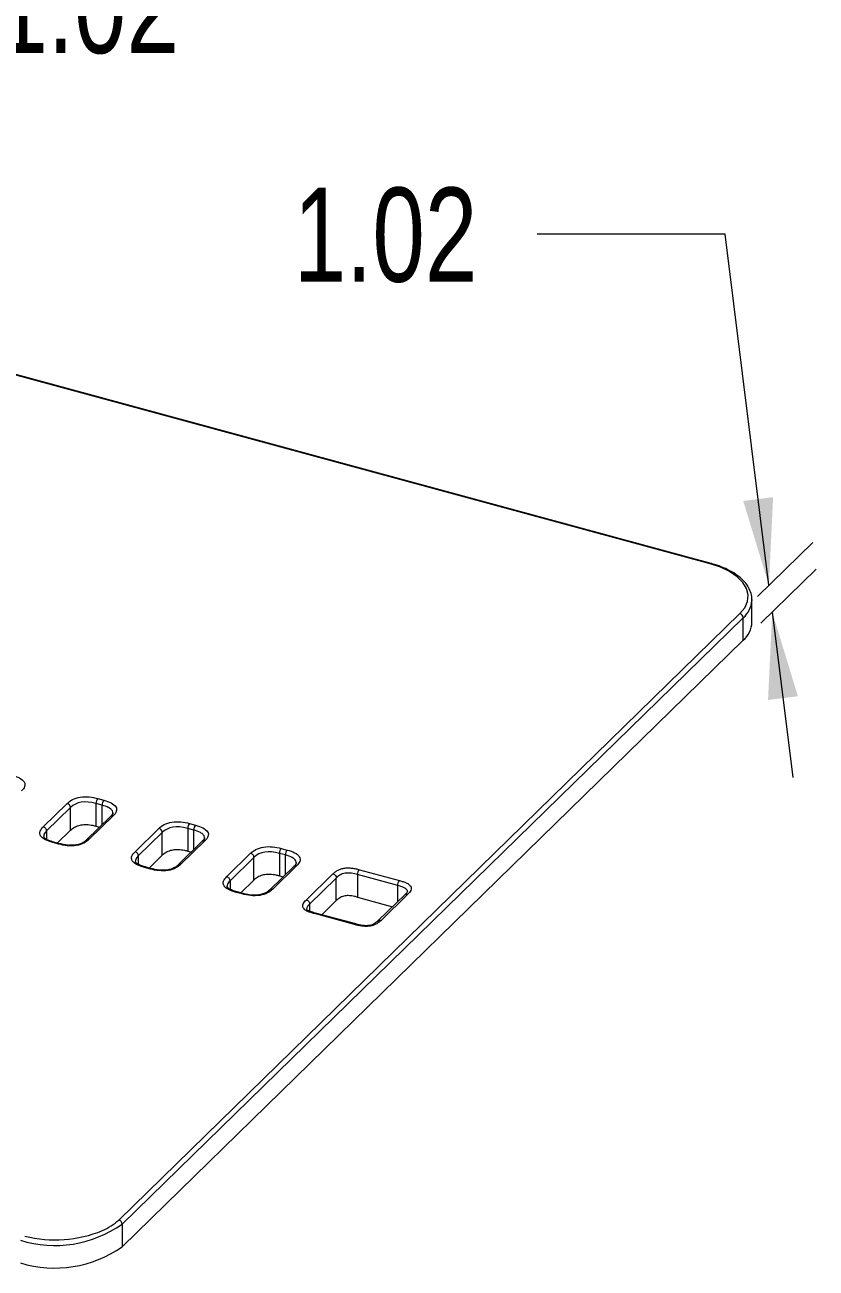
# Model space of a CAD drawing. Header units: millimetres. Extents: x 3 to 276, y 3 to 213.
# Drawn here: x 90.35 to 117.06, y 148.88 to 190.83 of the extents above; entities that cross this region are included whole.
import ezdxf

# ---------------------------------------------------------------- set-up
doc = ezdxf.new("R2010")
doc.units = ezdxf.units.MM
doc.styles.add('SLDTEXTSTYLE0', font='TXT', dxfattribs={"width": 0.75})
doc.dimstyles.new('SLDDIMSTYLE0', dxfattribs={"dimtxt": 3.175, "dimasz": 3.302, "dimexe": 0, "dimexo": 0.0625, "dimgap": 0.79375, "dimtad": 0, "dimtih": 1, "dimtoh": 1, "dimrnd": 1e-09, "dimzin": 12, "dimdsep": 46, "dimtxsty": 'SLDTEXTSTYLE0', "dimsah": 1, "dimcen": 0.09, "dimadec": 0, "dimazin": 3, "dimtfac": 1, "dimtmove": 0, "dimatfit": 0, "dimfxl": 0, "dimfrac": 2, "dimtolj": 1, "dimtzin": 12, "dimarcsym": 0})

# ---------------------------------------------------------------- blocks, each defined once
blk = doc.blocks.new('_D')
at = {"color": 7, "linetype": 'Continuous', "lineweight": 0}
for p, q in [((113.989, 183.77), (107.639, 183.77)), ((115.465, 171.924), (113.989, 183.77)), ((115.079, 171.547), (116.947, 173.371)), ((115.191, 170.646), (117.059, 172.469)), ((115.578, 171.023), (116.274, 165.433))]:
    blk.add_line(p, q, dxfattribs=at)
for points in [[(115.465, 171.924), (115.607, 174.894), (114.599, 174.768)], [(115.578, 171.023), (115.436, 168.053), (116.444, 168.179)]]:
    blk.add_solid(points, dxfattribs=at)
at = {"color": 7, "linetype": 'Continuous', "lineweight": 0, "insert": (99.428, 185.342), "char_height": 3.175, "attachment_point": 1, "style": 'SLDTEXTSTYLE0'}
blk.add_mtext('1.02', dxfattribs=at)
blk = doc.blocks.new('_D_1')
at = {"color": 7, "linetype": 'Continuous', "lineweight": 0}
for p, q in [((83.006, 187.515), (83.006, 191.48)), ((83.006, 191.48), (89.356, 191.48)), ((78.321, 182.943), (84.488, 188.962)), ((67.164, 171.182), (84.488, 188.091)), ((83.006, 186.645), (83.006, 181.201))]:
    blk.add_line(p, q, dxfattribs=at)
for points in [[(83.006, 187.515), (83.514, 190.346), (82.498, 190.346)], [(83.006, 186.645), (82.498, 183.814), (83.514, 183.814)]]:
    blk.add_solid(points, dxfattribs=at)
at = {"color": 7, "linetype": 'Continuous', "lineweight": 0, "insert": (89.356, 193.053), "char_height": 3.175, "attachment_point": 1, "style": 'SLDTEXTSTYLE0'}
blk.add_mtext('1.02', dxfattribs=at)

msp = doc.modelspace()

# ---------------------------------------------------------------- linework, layer by layer
at = {"color": 7, "linetype": 'Continuous', "lineweight": 15}
for p, q in [((113.478, 172.648), (48.987, 190.175)), ((113.512, 172.662), (49.02, 190.189)), ((114.892, 171.44), (114.891, 171.405)), ((114.892, 170.678), (114.892, 171.44)), ((93.522, 150.507), (114.486, 170.969)), ((114.599, 170.829), (93.635, 150.368)), ((114.599, 170.067), (114.599, 170.829)), ((93.635, 149.606), (114.599, 170.067)), ((90.976, 163.775), (91.783, 164.563)), ((92.753, 164.56), (92.753, 163.798)), ((92.957, 164.505), (92.753, 164.56)), ((92.813, 164.727), (93.016, 164.672)), ((91.895, 164.424), (91.088, 163.636)), ((91.895, 163.662), (91.895, 164.424)), ((93.248, 164.126), (92.436, 163.333)), ((93.334, 164.142), (92.527, 163.354)), ((91.448, 163.226), (91.895, 163.662)), ((92.753, 163.798), (92.878, 163.765)), ((94.071, 162.934), (94.878, 163.722)), ((95.849, 163.719), (95.849, 162.957)), ((96.052, 163.664), (95.849, 163.719)), ((95.908, 163.886), (96.111, 163.831)), ((91.497, 163.19), (91.294, 163.245)), ((91.535, 163.202), (91.323, 163.26)), ((94.991, 163.583), (94.183, 162.795)), ((94.991, 162.821), (94.991, 163.583)), ((96.343, 163.285), (95.531, 162.492)), ((96.43, 163.3), (95.622, 162.512)), ((94.544, 162.384), (94.991, 162.821)), ((95.849, 162.957), (95.973, 162.923)), ((97.167, 162.093), (97.974, 162.881)), ((98.944, 162.878), (98.944, 162.116)), ((99.148, 162.823), (98.944, 162.878)), ((99.003, 163.045), (99.207, 162.989)), ((94.593, 162.348), (94.389, 162.404)), ((94.631, 162.361), (94.418, 162.419)), ((98.086, 162.741), (97.279, 161.953)), ((98.086, 161.979), (98.086, 162.741)), ((99.439, 162.443), (98.627, 161.651)), ((99.525, 162.459), (98.718, 161.671)), ((97.639, 161.543), (98.086, 161.979)), ((98.944, 162.116), (99.069, 162.082)), ((99.85, 161.304), (100.752, 162.185)), ((100.864, 162.045), (99.962, 161.165)), ((100.864, 161.283), (100.864, 162.045)), ((102.941, 161.792), (101.585, 162.16)), ((101.585, 162.16), (101.585, 161.398)), ((101.644, 162.327), (103, 161.958)), ((97.688, 161.507), (97.485, 161.562)), ((97.726, 161.52), (97.514, 161.577)), ((100.376, 160.807), (100.864, 161.283)), ((101.585, 161.398), (102.764, 161.078)), ((103.185, 161.489), (102.283, 160.608)), ((103.276, 161.499), (102.374, 160.618)), ((101.482, 160.476), (100.126, 160.845)), ((101.519, 160.496), (100.163, 160.864)), ((93.635, 150.368), (93.635, 149.606))]:
    msp.add_line(p, q, dxfattribs=at)
at = {"color": 8, "linetype": 'Continuous', "lineweight": 15}
for p, q in [((92.957, 163.842), (92.957, 164.505)), ((91.088, 163.636), (91.088, 163.351)), ((96.052, 163), (96.052, 163.664)), ((94.183, 162.795), (94.183, 162.51)), ((99.148, 162.159), (99.148, 162.823)), ((97.279, 161.953), (97.279, 161.668)), ((102.941, 161.251), (102.941, 161.792)), ((99.962, 161.165), (99.962, 160.932))]:
    msp.add_line(p, q, dxfattribs=at)
at = {"color": 7, "linetype": 'Continuous', "lineweight": 15, "flags": 128}
msp.add_lwpolyline([(114.486, 170.969), (114.649, 171.168), (114.743, 171.38), (114.764, 171.596), (114.711, 171.811), (114.587, 172.018), (114.395, 172.211), (114.14, 172.383), (113.832, 172.53), (113.478, 172.648)], dxfattribs=at)
at = {"color": 8, "linetype": 'Continuous', "lineweight": 15}
for centre, radius, start, end in [((113.506, 172.628), 0.0343, 80.7085, 143.9723), ((114.029, 171.481), 0.866, 311.1508, 354.9643), ((92.177, 151.975), 1.991, 293.5491, 312.5048)]:
    msp.add_arc(centre, radius, start, end, dxfattribs=at)
at = {"color": 7, "linetype": 'Continuous', "lineweight": 15}
for centre, radius, start, end in [((114.445, 170.82), 0.154, 3.3942, 74.3321), ((114.037, 170.713), 0.856, 310.9989, 357.6399), ((91.366, 153.569), 3.923, 252.7607, 305.3343), ((93.481, 150.359), 0.154, 3.3942, 74.3321), ((91.38, 154.052), 4.214, 255.8951, 292.2006), ((91.366, 152.807), 3.923, 252.7607, 305.3343)]:
    msp.add_arc(centre, radius, start, end, dxfattribs=at)
for points, knots in [([(114.884, 171.401), (114.887, 171.432), (114.898, 171.533), (114.854, 171.704), (114.758, 171.903), (114.606, 172.09), (114.405, 172.263), (114.156, 172.419), (113.87, 172.549), (113.646, 172.624), (113.526, 172.658), (113.512, 172.662)], [0, 0, 0, 0, 0.05811, 0.186285, 0.314675, 0.445833, 0.580274, 0.716704, 0.853688, 0.983183, 1, 1, 1, 1]), ([(89.92, 165.513), (90.011, 165.488), (90.096, 165.459), (90.242, 165.384), (90.299, 165.338), (90.36, 165.238), (90.363, 165.184), (90.325, 165.079), (90.287, 165.03), (90.239, 164.983)], [0, 0, 0, 0, 0.25, 0.25, 0.5, 0.5, 0.75, 0.75, 1, 1, 1, 1]), ([(91.783, 164.563), (91.831, 164.61), (91.888, 164.654), (92.033, 164.729), (92.122, 164.758), (92.317, 164.789), (92.423, 164.791), (92.626, 164.772), (92.721, 164.752), (92.813, 164.727)], [0, 0, 0, 0, 0.25, 0.25, 0.5, 0.5, 0.75, 0.75, 1, 1, 1, 1]), ([(91.895, 164.424), (91.895, 164.452), (91.883, 164.484), (91.842, 164.536), (91.812, 164.555), (91.783, 164.563)], [0, 0, 0, 0, 0.5, 0.5, 1, 1, 1, 1]), ([(92.813, 164.727), (92.797, 164.712), (92.782, 164.685), (92.76, 164.624), (92.753, 164.589), (92.753, 164.56)], [0, 0, 0, 0, 0.5, 0.5, 1, 1, 1, 1]), ([(93.016, 164.672), (93, 164.657), (92.985, 164.63), (92.963, 164.568), (92.957, 164.534), (92.957, 164.505)], [0, 0, 0, 0, 0.5, 0.5, 1, 1, 1, 1]), ([(93.016, 164.672), (93.107, 164.647), (93.191, 164.618), (93.337, 164.543), (93.395, 164.497), (93.455, 164.397), (93.458, 164.342), (93.42, 164.238), (93.382, 164.189), (93.334, 164.142)], [0, 0, 0, 0, 0.25, 0.25, 0.5, 0.5, 0.75, 0.75, 1, 1, 1, 1]), ([(93.323, 164.247), (93.323, 164.245), (93.326, 164.235), (93.309, 164.195), (93.273, 164.151), (93.246, 164.124), (93.245, 164.124)], [0, 0, 0, 0, 0.083014, 0.547635, 0.991309, 1, 1, 1, 1]), ([(91.294, 163.245), (91.203, 163.27), (91.118, 163.299), (90.973, 163.374), (90.915, 163.42), (90.855, 163.52), (90.852, 163.575), (90.889, 163.679), (90.928, 163.728), (90.976, 163.775)], [0, 0, 0, 0, 0.25, 0.25, 0.5, 0.5, 0.75, 0.75, 1, 1, 1, 1]), ([(91.088, 163.636), (91.088, 163.664), (91.076, 163.696), (91.034, 163.748), (91.005, 163.767), (90.976, 163.775)], [0, 0, 0, 0, 0.5, 0.5, 1, 1, 1, 1]), ([(91.895, 163.662), (91.915, 163.68), (91.953, 163.714), (92.021, 163.76), (92.093, 163.796), (92.172, 163.824), (92.257, 163.842), (92.347, 163.851), (92.443, 163.852), (92.543, 163.843), (92.648, 163.825), (92.717, 163.808), (92.753, 163.798)], [0, 0, 0, 0, 0.117334, 0.223791, 0.321298, 0.412352, 0.5, 0.587648, 0.678702, 0.776209, 0.882666, 1, 1, 1, 1]), ([(94.878, 163.722), (94.926, 163.769), (94.983, 163.812), (95.129, 163.887), (95.218, 163.917), (95.413, 163.948), (95.518, 163.95), (95.721, 163.93), (95.817, 163.911), (95.908, 163.886)], [0, 0, 0, 0, 0.25, 0.25, 0.5, 0.5, 0.75, 0.75, 1, 1, 1, 1]), ([(94.991, 163.583), (94.991, 163.611), (94.979, 163.643), (94.937, 163.694), (94.908, 163.714), (94.878, 163.722)], [0, 0, 0, 0, 0.5, 0.5, 1, 1, 1, 1]), ([(95.908, 163.886), (95.892, 163.871), (95.877, 163.844), (95.855, 163.782), (95.849, 163.748), (95.849, 163.719)], [0, 0, 0, 0, 0.5, 0.5, 1, 1, 1, 1]), ([(96.111, 163.831), (96.096, 163.815), (96.08, 163.789), (96.059, 163.727), (96.052, 163.692), (96.052, 163.664)], [0, 0, 0, 0, 0.5, 0.5, 1, 1, 1, 1]), ([(96.111, 163.831), (96.202, 163.806), (96.287, 163.777), (96.432, 163.702), (96.49, 163.656), (96.551, 163.555), (96.553, 163.501), (96.516, 163.397), (96.478, 163.347), (96.43, 163.3)], [0, 0, 0, 0, 0.25, 0.25, 0.5, 0.5, 0.75, 0.75, 1, 1, 1, 1]), ([(91.329, 163.26), (91.298, 163.268), (91.215, 163.29), (91.107, 163.335), (91.016, 163.393), (90.986, 163.435), (90.987, 163.447), (90.987, 163.452)], [0, 0, 0, 0, 0.1524255, 0.3980957, 0.6082401, 0.8289807, 1, 1, 1, 1]), ([(92.527, 163.354), (92.479, 163.307), (92.422, 163.263), (92.276, 163.188), (92.187, 163.159), (91.992, 163.127), (91.887, 163.126), (91.684, 163.145), (91.588, 163.165), (91.497, 163.19)], [0, 0, 0, 0, 0.25, 0.25, 0.5, 0.5, 0.75, 0.75, 1, 1, 1, 1]), ([(91.857, 163.149), (91.856, 163.149), (91.798, 163.148), (91.684, 163.167), (91.582, 163.192), (91.531, 163.204)], [0, 0, 0, 0, 0.009254, 0.505818, 1, 1, 1, 1]), ([(92.439, 163.339), (92.423, 163.323), (92.38, 163.28), (92.294, 163.227), (92.169, 163.177), (92.018, 163.148), (91.912, 163.149), (91.857, 163.149)], [0, 0, 0, 0, 0.144412, 0.376752, 0.588218, 0.789166, 1, 1, 1, 1]), ([(96.419, 163.406), (96.419, 163.404), (96.422, 163.394), (96.405, 163.354), (96.369, 163.31), (96.341, 163.283), (96.341, 163.282)], [0, 0, 0, 0, 0.083014, 0.547635, 0.991309, 1, 1, 1, 1]), ([(94.389, 162.404), (94.298, 162.428), (94.214, 162.458), (94.068, 162.533), (94.011, 162.579), (93.95, 162.679), (93.947, 162.733), (93.985, 162.838), (94.023, 162.887), (94.071, 162.934)], [0, 0, 0, 0, 0.25, 0.25, 0.5, 0.5, 0.75, 0.75, 1, 1, 1, 1]), ([(94.183, 162.795), (94.183, 162.823), (94.171, 162.855), (94.13, 162.906), (94.1, 162.926), (94.071, 162.934)], [0, 0, 0, 0, 0.5, 0.5, 1, 1, 1, 1]), ([(94.991, 162.821), (95.011, 162.839), (95.048, 162.873), (95.116, 162.918), (95.189, 162.955), (95.268, 162.982), (95.353, 163.001), (95.443, 163.01), (95.538, 163.01), (95.638, 163.001), (95.744, 162.984), (95.813, 162.966), (95.849, 162.957)], [0, 0, 0, 0, 0.117334, 0.223791, 0.321298, 0.412352, 0.5, 0.587648, 0.678702, 0.776209, 0.882666, 1, 1, 1, 1]), ([(97.974, 162.881), (98.022, 162.928), (98.079, 162.971), (98.224, 163.046), (98.313, 163.076), (98.508, 163.107), (98.614, 163.108), (98.817, 163.089), (98.912, 163.069), (99.003, 163.045)], [0, 0, 0, 0, 0.25, 0.25, 0.5, 0.5, 0.75, 0.75, 1, 1, 1, 1]), ([(98.086, 162.741), (98.086, 162.77), (98.074, 162.801), (98.033, 162.853), (98.003, 162.873), (97.974, 162.881)], [0, 0, 0, 0, 0.5, 0.5, 1, 1, 1, 1]), ([(99.003, 163.045), (98.988, 163.029), (98.973, 163.003), (98.951, 162.941), (98.944, 162.906), (98.944, 162.878)], [0, 0, 0, 0, 0.5, 0.5, 1, 1, 1, 1]), ([(99.207, 162.989), (99.191, 162.974), (99.176, 162.947), (99.154, 162.886), (99.148, 162.851), (99.148, 162.823)], [0, 0, 0, 0, 0.5, 0.5, 1, 1, 1, 1]), ([(99.207, 162.989), (99.298, 162.965), (99.382, 162.935), (99.528, 162.86), (99.586, 162.815), (99.646, 162.714), (99.649, 162.66), (99.611, 162.555), (99.573, 162.506), (99.525, 162.459)], [0, 0, 0, 0, 0.25, 0.25, 0.5, 0.5, 0.75, 0.75, 1, 1, 1, 1]), ([(94.425, 162.418), (94.393, 162.427), (94.311, 162.449), (94.203, 162.494), (94.112, 162.552), (94.082, 162.594), (94.082, 162.606), (94.082, 162.611)], [0, 0, 0, 0, 0.1524255, 0.3980957, 0.6082401, 0.8289807, 1, 1, 1, 1]), ([(95.622, 162.512), (95.574, 162.465), (95.518, 162.422), (95.372, 162.347), (95.283, 162.317), (95.088, 162.286), (94.982, 162.285), (94.78, 162.304), (94.684, 162.324), (94.593, 162.348)], [0, 0, 0, 0, 0.25, 0.25, 0.5, 0.5, 0.75, 0.75, 1, 1, 1, 1]), ([(94.953, 162.308), (94.952, 162.308), (94.893, 162.306), (94.78, 162.325), (94.678, 162.351), (94.627, 162.363)], [0, 0, 0, 0, 0.009254, 0.505818, 1, 1, 1, 1]), ([(95.534, 162.498), (95.518, 162.482), (95.475, 162.439), (95.39, 162.386), (95.264, 162.336), (95.113, 162.306), (95.007, 162.307), (94.953, 162.308)], [0, 0, 0, 0, 0.144412, 0.376752, 0.588218, 0.789166, 1, 1, 1, 1]), ([(99.514, 162.564), (99.514, 162.563), (99.517, 162.552), (99.5, 162.513), (99.464, 162.468), (99.437, 162.441), (99.436, 162.441)], [0, 0, 0, 0, 0.083014, 0.547635, 0.991309, 1, 1, 1, 1]), ([(100.752, 162.185), (100.773, 162.205), (100.816, 162.246), (100.897, 162.303), (100.998, 162.35), (101.12, 162.381), (101.255, 162.392), (101.392, 162.383), (101.523, 162.359), (101.604, 162.338), (101.644, 162.327)], [0, 0, 0, 0, 0.124116, 0.247353, 0.377308, 0.498004, 0.618168, 0.748361, 0.87418, 1, 1, 1, 1]), ([(97.485, 161.562), (97.394, 161.587), (97.309, 161.616), (97.164, 161.691), (97.106, 161.737), (97.046, 161.838), (97.043, 161.892), (97.08, 161.996), (97.118, 162.046), (97.167, 162.093)], [0, 0, 0, 0, 0.25, 0.25, 0.5, 0.5, 0.75, 0.75, 1, 1, 1, 1]), ([(97.279, 161.953), (97.279, 161.982), (97.267, 162.013), (97.225, 162.065), (97.196, 162.085), (97.167, 162.093)], [0, 0, 0, 0, 0.5, 0.5, 1, 1, 1, 1]), ([(98.944, 162.116), (98.908, 162.125), (98.839, 162.143), (98.734, 162.16), (98.634, 162.169), (98.538, 162.169), (98.448, 162.16), (98.363, 162.141), (98.284, 162.113), (98.212, 162.077), (98.144, 162.032), (98.106, 161.997), (98.086, 161.979)], [0, 0, 0, 0, 0.117334, 0.223791, 0.321298, 0.412352, 0.5, 0.587648, 0.678702, 0.776209, 0.882666, 1, 1, 1, 1]), ([(101.585, 162.16), (101.519, 162.178), (101.45, 162.196), (101.303, 162.216), (101.229, 162.217), (101.096, 162.196), (101.036, 162.173), (100.937, 162.114), (100.899, 162.08), (100.864, 162.045)], [0, 0, 0, 0, 0.25, 0.25, 0.5, 0.5, 0.75, 0.75, 1, 1, 1, 1]), ([(103, 161.958), (103.04, 161.947), (103.119, 161.925), (103.23, 161.884), (103.321, 161.832), (103.381, 161.769), (103.402, 161.699), (103.385, 161.629), (103.339, 161.561), (103.297, 161.52), (103.276, 161.499)], [0, 0, 0, 0, 0.124116, 0.247353, 0.377308, 0.498004, 0.618168, 0.748361, 0.87418, 1, 1, 1, 1]), ([(97.52, 161.577), (97.489, 161.586), (97.406, 161.608), (97.298, 161.652), (97.207, 161.71), (97.177, 161.753), (97.178, 161.764), (97.178, 161.77)], [0, 0, 0, 0, 0.1524255, 0.3980957, 0.6082401, 0.8289807, 1, 1, 1, 1]), ([(98.718, 161.671), (98.67, 161.624), (98.613, 161.581), (98.467, 161.506), (98.378, 161.476), (98.183, 161.445), (98.078, 161.443), (97.875, 161.463), (97.779, 161.482), (97.688, 161.507)], [0, 0, 0, 0, 0.25, 0.25, 0.5, 0.5, 0.75, 0.75, 1, 1, 1, 1]), ([(98.048, 161.467), (98.047, 161.467), (97.989, 161.465), (97.875, 161.484), (97.773, 161.509), (97.722, 161.522)], [0, 0, 0, 0, 0.009254, 0.505818, 1, 1, 1, 1]), ([(98.63, 161.657), (98.613, 161.64), (98.571, 161.598), (98.485, 161.545), (98.36, 161.494), (98.209, 161.465), (98.103, 161.466), (98.048, 161.467)], [0, 0, 0, 0, 0.144412, 0.376752, 0.588218, 0.789166, 1, 1, 1, 1]), ([(103.269, 161.588), (103.263, 161.575), (103.252, 161.549), (103.208, 161.509), (103.185, 161.489)], [0, 0, 0, 0, 0.470501, 1, 1, 1, 1]), ([(100.126, 160.845), (100.086, 160.856), (100.007, 160.878), (99.896, 160.919), (99.805, 160.972), (99.744, 161.034), (99.724, 161.104), (99.741, 161.174), (99.787, 161.242), (99.829, 161.283), (99.85, 161.304)], [0, 0, 0, 0, 0.124116, 0.247353, 0.377308, 0.498004, 0.618168, 0.748361, 0.87418, 1, 1, 1, 1]), ([(101.585, 161.398), (101.552, 161.407), (101.489, 161.423), (101.395, 161.44), (101.31, 161.45), (101.233, 161.453), (101.123, 161.443), (100.98, 161.387), (100.907, 161.322), (100.864, 161.283)], [0, 0, 0, 0, 0.1272215, 0.2390224, 0.3368912, 0.4230422, 0.5006984, 0.7104031, 1, 1, 1, 1]), ([(100.163, 160.864), (100.103, 160.881), (99.999, 160.91), (99.896, 160.959), (99.86, 160.994), (99.859, 160.996), (99.859, 160.996)], [0, 0, 0, 0, 0.386325, 0.672943, 0.881523, 1, 1, 1, 1]), ([(102.374, 160.618), (102.353, 160.598), (102.31, 160.557), (102.229, 160.5), (102.128, 160.453), (102.005, 160.422), (101.871, 160.411), (101.734, 160.42), (101.603, 160.444), (101.522, 160.465), (101.482, 160.476)], [0, 0, 0, 0, 0.124116, 0.247353, 0.377308, 0.498004, 0.618168, 0.748361, 0.87418, 1, 1, 1, 1]), ([(102.283, 160.608), (102.245, 160.572), (102.189, 160.52), (102.076, 160.468), (101.977, 160.443), (101.866, 160.435), (101.707, 160.447), (101.596, 160.476), (101.519, 160.496)], [0, 0, 0, 0, 0.2590811, 0.379556, 0.4947582, 0.6105426, 0.732674, 1, 1, 1, 1])]:
    msp.add_open_spline(points, degree=3, knots=knots, dxfattribs=at)
for points in [[(92.753, 164.56), (92.379, 164.662), (92.093, 164.617), (91.895, 164.424)], [(95.849, 163.719), (95.474, 163.821), (95.188, 163.775), (94.991, 163.583)], [(98.944, 162.878), (98.57, 162.98), (98.284, 162.934), (98.086, 162.741)], [(100.752, 162.185), (100.827, 162.164), (100.864, 162.118), (100.864, 162.045)], [(101.585, 162.16), (101.585, 162.233), (101.605, 162.288), (101.644, 162.327)], [(102.941, 161.792), (102.941, 161.864), (102.961, 161.92), (103, 161.958)], [(99.85, 161.304), (99.925, 161.284), (99.962, 161.237), (99.962, 161.165)]]:
    msp.add_open_spline(points, degree=3, dxfattribs=at)
at = {"color": 8, "linetype": 'Continuous', "lineweight": 15}
for points, knots in [([(93.317, 164.224), (93.32, 164.238), (93.33, 164.281), (93.289, 164.351), (93.17, 164.439), (93.039, 164.48), (92.957, 164.505)], [0, 0, 0, 0, 0.117112, 0.352037, 0.592412, 1, 1, 1, 1]), ([(93.334, 164.142), (93.32, 164.144), (93.291, 164.148), (93.26, 164.139), (93.25, 164.125), (93.247, 164.122)], [0, 0, 0, 0, 0.431519, 0.863044, 1, 1, 1, 1]), ([(91.088, 163.636), (91.088, 163.636), (91.049, 163.598), (90.995, 163.537), (90.991, 163.473), (90.99, 163.451)], [0, 0, 0, 0, 0.000159, 0.671464, 1, 1, 1, 1]), ([(96.412, 163.383), (96.416, 163.397), (96.425, 163.439), (96.384, 163.51), (96.265, 163.598), (96.134, 163.638), (96.052, 163.664)], [0, 0, 0, 0, 0.117112, 0.352037, 0.592412, 1, 1, 1, 1]), ([(91.327, 163.256), (91.323, 163.258), (91.314, 163.262), (91.302, 163.252), (91.294, 163.245)], [0, 0, 0, 0, 0.342002, 1, 1, 1, 1]), ([(91.53, 163.201), (91.527, 163.202), (91.517, 163.207), (91.505, 163.196), (91.497, 163.19)], [0, 0, 0, 0, 0.350617, 1, 1, 1, 1]), ([(92.527, 163.354), (92.512, 163.356), (92.483, 163.36), (92.453, 163.351), (92.444, 163.339), (92.442, 163.337)], [0, 0, 0, 0, 0.448299, 0.896602, 1, 1, 1, 1]), ([(96.43, 163.3), (96.415, 163.303), (96.386, 163.307), (96.355, 163.297), (96.345, 163.284), (96.343, 163.281)], [0, 0, 0, 0, 0.431519, 0.863044, 1, 1, 1, 1]), ([(94.183, 162.795), (94.183, 162.795), (94.144, 162.756), (94.09, 162.696), (94.086, 162.631), (94.085, 162.61)], [0, 0, 0, 0, 0.000159, 0.671464, 1, 1, 1, 1]), ([(99.508, 162.542), (99.511, 162.556), (99.521, 162.598), (99.48, 162.668), (99.361, 162.756), (99.23, 162.797), (99.148, 162.823)], [0, 0, 0, 0, 0.117112, 0.352037, 0.592412, 1, 1, 1, 1]), ([(94.422, 162.415), (94.419, 162.416), (94.409, 162.42), (94.397, 162.41), (94.389, 162.404)], [0, 0, 0, 0, 0.342002, 1, 1, 1, 1]), ([(94.626, 162.36), (94.623, 162.361), (94.613, 162.365), (94.601, 162.355), (94.593, 162.348)], [0, 0, 0, 0, 0.350617, 1, 1, 1, 1]), ([(95.622, 162.512), (95.608, 162.514), (95.579, 162.519), (95.549, 162.51), (95.539, 162.498), (95.537, 162.495)], [0, 0, 0, 0, 0.448299, 0.896602, 1, 1, 1, 1]), ([(99.525, 162.459), (99.511, 162.461), (99.482, 162.466), (99.451, 162.456), (99.44, 162.443), (99.438, 162.44)], [0, 0, 0, 0, 0.431519, 0.863044, 1, 1, 1, 1]), ([(97.279, 161.953), (97.279, 161.953), (97.24, 161.915), (97.186, 161.855), (97.182, 161.79), (97.181, 161.769)], [0, 0, 0, 0, 0.000159, 0.671464, 1, 1, 1, 1]), ([(97.518, 161.574), (97.514, 161.575), (97.505, 161.579), (97.493, 161.569), (97.485, 161.562)], [0, 0, 0, 0, 0.342002, 1, 1, 1, 1]), ([(97.721, 161.518), (97.718, 161.52), (97.708, 161.524), (97.696, 161.514), (97.688, 161.507)], [0, 0, 0, 0, 0.350617, 1, 1, 1, 1]), ([(98.718, 161.671), (98.703, 161.673), (98.674, 161.678), (98.644, 161.669), (98.635, 161.656), (98.633, 161.654)], [0, 0, 0, 0, 0.448299, 0.896602, 1, 1, 1, 1]), ([(103.268, 161.587), (103.266, 161.604), (103.261, 161.64), (103.21, 161.689), (103.108, 161.745), (103.008, 161.773), (102.941, 161.792)], [0, 0, 0, 0, 0.1848213, 0.3786988, 0.5829838, 1, 1, 1, 1]), ([(103.185, 161.488), (103.187, 161.49), (103.193, 161.497), (103.208, 161.503), (103.235, 161.508), (103.259, 161.502), (103.276, 161.499)], [0, 0, 0, 0, 0.106105, 0.302979, 0.511576, 1, 1, 1, 1]), ([(99.962, 161.165), (99.936, 161.139), (99.91, 161.113), (99.871, 161.058), (99.858, 161.029), (99.857, 161.001)], [0, 0, 0, 0, 0.5, 0.5, 1, 1, 1, 1]), ([(100.126, 160.845), (100.134, 160.852), (100.147, 160.863), (100.159, 160.866), (100.163, 160.864), (100.163, 160.864)], [0, 0, 0, 0, 0.665669, 0.950044, 1, 1, 1, 1]), ([(101.482, 160.476), (101.49, 160.484), (101.503, 160.494), (101.516, 160.497), (101.52, 160.495), (101.521, 160.495)], [0, 0, 0, 0, 0.640537, 0.914175, 1, 1, 1, 1]), ([(102.283, 160.607), (102.285, 160.609), (102.291, 160.616), (102.305, 160.622), (102.333, 160.627), (102.357, 160.622), (102.374, 160.618)], [0, 0, 0, 0, 0.111996, 0.307573, 0.514795, 1, 1, 1, 1])]:
    msp.add_open_spline(points, degree=3, knots=knots, dxfattribs=at)

# ---------------------------------------------------------------- dimensions: what is measured, and where the dimension line sits
at = {"color": 7, "linetype": 'Continuous', "lineweight": 0}
for base, p1, p2, angle, picture, middle in [((83.006, 187.515), (66.571, 170.604), (77.728, 182.364), 90, '_D_1', (83.006, 191.48)), ((115.465, 171.924), (114.599, 170.067), (114.486, 170.969), 277.1028, '_D', (113.989, 183.77))]:
    dim = msp.add_linear_dim(base=base, p1=p1, p2=p2, angle=angle, dimstyle='SLDDIMSTYLE0', dxfattribs=at)
    dim.commit()
    dim.dimension.update_dxf_attribs({"geometry": picture, "text_midpoint": middle, "dimtype": 160})

doc.saveas('drawing.dxf')
